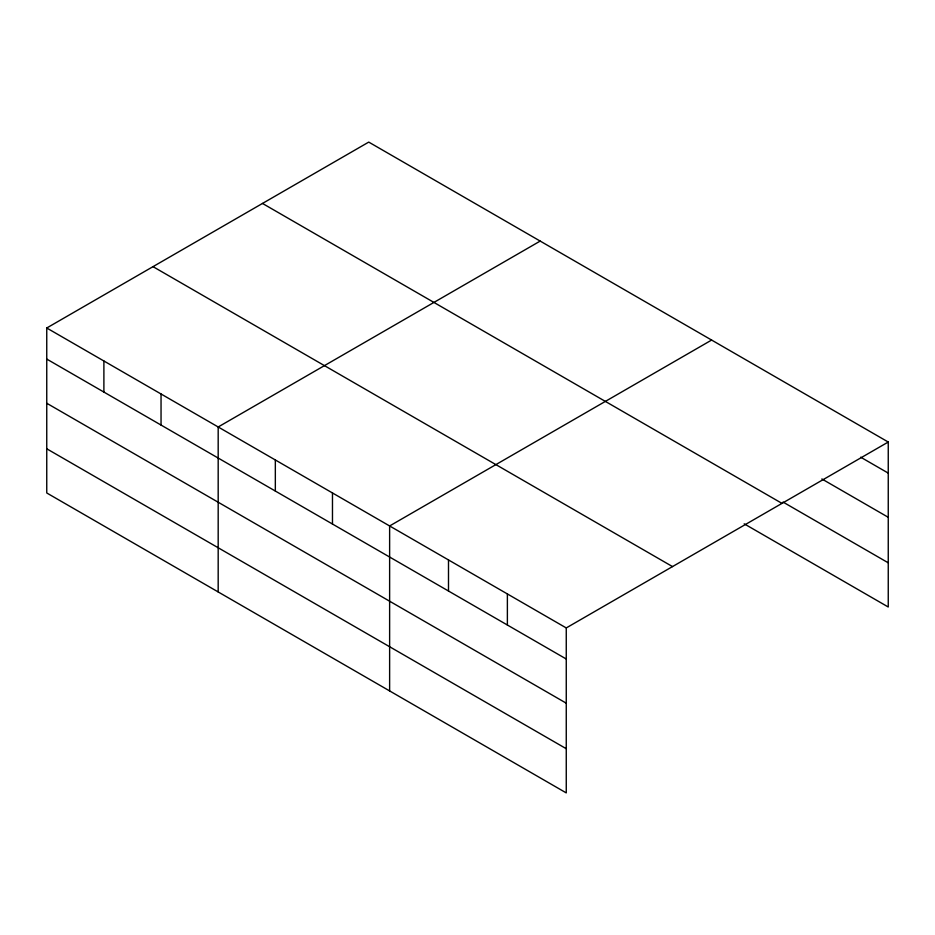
<?xml version="1.0" encoding="UTF-8"?>
<svg xmlns="http://www.w3.org/2000/svg" width="935" height="935" viewBox="0 0 935 935"><rect width="100%" height="100%" fill="white"/><g stroke="black" fill="none" stroke-linecap="round" stroke-linejoin="round"><path stroke-width="1.4" d="M744.19 523.822L888.25 607.002L888.25 442.033L368.741 142.097L46.75 327.998L46.75 492.967L566.259 792.903L566.259 627.934L46.75 327.998M540.185 241.078L218.182 426.979L218.182 591.948M711.617 340.059L389.626 525.961L389.626 690.93M566.259 627.934L888.25 442.033M860.691 457.192L888.25 473.11M821.853 478.954L888.25 517.289M783.027 502.06L888.25 562.812M262.49 203.444L781.987 503.381M153.013 266.65L672.51 566.587M46.75 359.075L566.259 659.011M46.75 403.254L566.259 703.19M46.75 448.788L566.259 748.713M507.378 593.935L507.378 625.012M448.496 559.948L448.496 591.025M332.474 492.967L332.474 524.032M275.334 459.973L275.334 491.039M161.042 393.986L161.042 425.063M103.89 360.992L103.89 392.069"/></g></svg>
